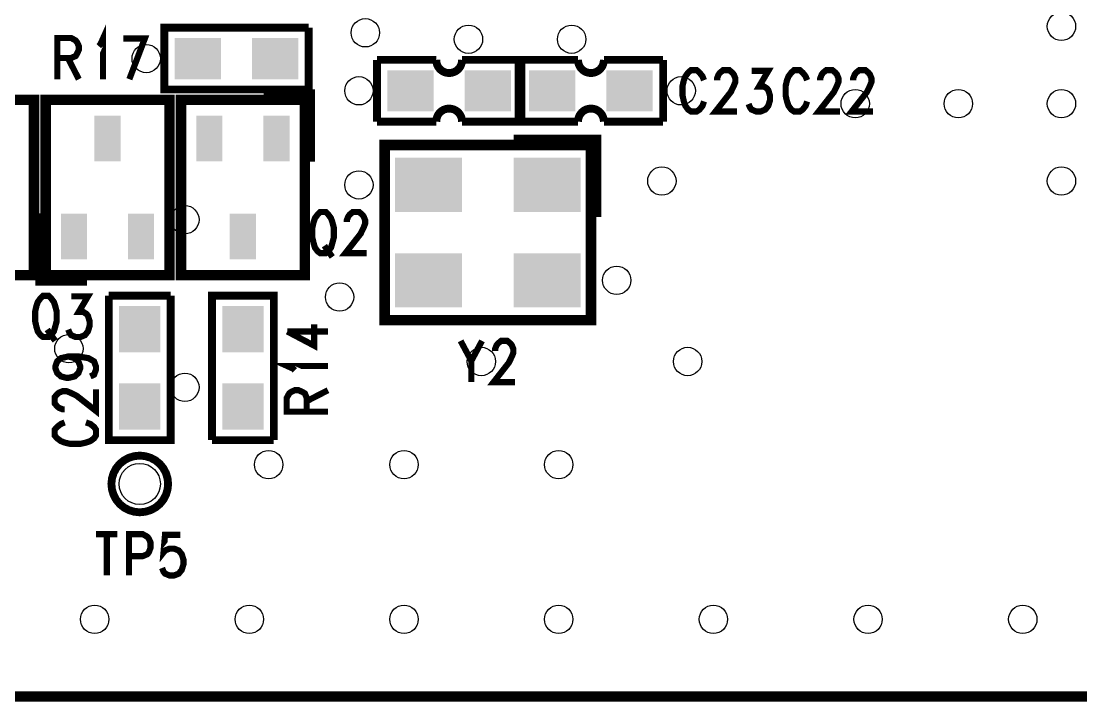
# Model space of a CAD drawing. Extents: x -2.6 to 72.5, y -0.1 to 95.
# Drawn here: x 24.58 to 45.12, y -0.1 to 13.1 of the extents above; entities that cross this region are included whole.
import ezdxf

# ---------------------------------------------------------------- set-up
doc = ezdxf.new("R2010")
doc.units = 0
doc.layers.get('0').update_dxf_attribs({"linetype": 'CONTINUOUS'})
doc.layers.add('02_ASSY1_GBR', color=6, linetype='CONTINUOUS')

# ---------------------------------------------------------------- blocks, each defined once
blk = doc.blocks.new('ROUND_139')
blk.add_circle((0, 0), 0.275)
blk = doc.blocks.new('RECTANGLE_145')
blk.add_solid([(0.45, 0.4), (0.45, -0.4), (-0.45, 0.4), (-0.45, -0.4)])
blk = doc.blocks.new('ROUND_148')
blk.add_circle((0, 0), 0.4)
blk = doc.blocks.new('RECTANGLE_150')
blk.add_solid([(0.4, 0.45), (0.4, -0.45), (-0.4, 0.45), (-0.4, -0.45)])
blk = doc.blocks.new('RECTANGLE_151')
blk.add_solid([(0.254, 0.4445), (0.254, -0.4445), (-0.254, 0.4445), (-0.254, -0.4445)])
blk = doc.blocks.new('RECTANGLE_154')
blk.add_solid([(0.65, 0.525), (0.65, -0.525), (-0.65, 0.525), (-0.65, -0.525)])

msp = doc.modelspace()

# ---------------------------------------------------------------- linework, layer by layer
at = {"layer": '02_ASSY1_GBR'}
for points, const_width in [([(0, 0), (65, 0), (65, 77), (0, 77), (0, 0)], 0.2), ([(26.079, 12.617), (26.113, 12.654), (26.162, 12.763), (26.162, 11.975)], 0.12), ([(30.15, 11.775), (27.35, 11.775), (27.35, 12.975), (30.15, 12.975)], 0.1524), ([(30.15, 12.975), (30.15, 11.775)], 0.1524), ([(25.277, 11.975), (25.277, 12.775), (25.543, 12.775), (25.631, 12.727), (25.66, 12.69), (25.693, 12.617), (25.693, 12.545), (25.66, 12.472), (25.631, 12.423), (25.543, 12.387), (25.277, 12.387)], 0.12), ([(26.557, 12.763), (26.973, 12.763), (26.673, 11.975)], 0.12), ([(25.481, 12.387), (25.693, 11.975)], 0.12), ([(32.625, 12.35), (31.475, 12.35)], 0.1524), ([(31.475, 12.35), (31.475, 11.15)], 0.1524), ([(33.125, 12.35), (33.124, 12.325), (33.121, 12.301), (33.115, 12.276), (33.107, 12.253), (33.097, 12.23), (33.085, 12.209), (33.07, 12.189), (33.054, 12.17), (33.035, 12.153), (33.015, 12.138), (32.994, 12.125), (32.972, 12.114), (32.948, 12.106), (32.924, 12.1), (32.9, 12.096), (32.875, 12.095), (32.85, 12.096), (32.826, 12.1), (32.802, 12.106), (32.778, 12.114), (32.756, 12.125), (32.735, 12.138), (32.715, 12.153), (32.696, 12.17), (32.68, 12.189), (32.665, 12.209), (32.653, 12.23), (32.643, 12.253), (32.635, 12.276), (32.629, 12.301), (32.626, 12.325), (32.625, 12.35)], 0.1524), ([(34.275, 12.35), (33.125, 12.35)], 0.1524), ([(34.225, 11.15), (34.225, 12.35)], 0.1524), ([(34.225, 12.35), (35.375, 12.35)], 0.1524), ([(34.275, 12.35), (34.275, 11.15)], 0.1524), ([(35.875, 12.35), (35.874, 12.325), (35.871, 12.301), (35.865, 12.276), (35.857, 12.253), (35.847, 12.23), (35.835, 12.209), (35.82, 12.189), (35.804, 12.17), (35.785, 12.153), (35.765, 12.138), (35.744, 12.125), (35.722, 12.114), (35.698, 12.106), (35.674, 12.1), (35.65, 12.096), (35.625, 12.095), (35.6, 12.096), (35.576, 12.1), (35.552, 12.106), (35.528, 12.114), (35.506, 12.125), (35.485, 12.138), (35.465, 12.153), (35.446, 12.17), (35.43, 12.189), (35.415, 12.209), (35.403, 12.23), (35.393, 12.253), (35.385, 12.276), (35.379, 12.301), (35.376, 12.325), (35.375, 12.35)], 0.1524), ([(35.875, 12.35), (37.025, 12.35)], 0.1524), ([(37.025, 11.15), (37.025, 12.35)], 0.1524), ([(37.818, 11.956), (37.789, 12.029), (37.731, 12.102), (37.677, 12.15), (37.564, 12.15), (37.51, 12.102), (37.456, 12.029), (37.427, 11.956), (37.402, 11.847), (37.402, 11.653), (37.427, 11.544), (37.456, 11.459), (37.51, 11.386), (37.564, 11.35), (37.677, 11.35), (37.731, 11.386), (37.789, 11.459), (37.818, 11.544)], 0.12), ([(38.071, 11.956), (38.071, 11.992), (38.1, 12.065), (38.129, 12.102), (38.188, 12.15), (38.308, 12.15), (38.366, 12.102), (38.396, 12.065), (38.425, 11.992), (38.425, 11.92), (38.396, 11.847), (38.337, 11.726), (38.042, 11.35), (38.458, 11.35)], 0.12), ([(38.74, 12.138), (39.065, 12.138), (38.886, 11.835), (38.977, 11.835), (39.036, 11.798), (39.065, 11.762), (39.098, 11.653), (39.098, 11.568), (39.065, 11.459), (39.006, 11.386), (38.919, 11.35), (38.828, 11.35), (38.74, 11.386), (38.711, 11.423), (38.682, 11.495)], 0.12), ([(39.818, 11.956), (39.789, 12.029), (39.731, 12.102), (39.677, 12.15), (39.564, 12.15), (39.51, 12.102), (39.456, 12.029), (39.427, 11.956), (39.402, 11.847), (39.402, 11.653), (39.427, 11.544), (39.456, 11.459), (39.51, 11.386), (39.564, 11.35), (39.677, 11.35), (39.731, 11.386), (39.789, 11.459), (39.818, 11.544)], 0.12), ([(40.071, 11.956), (40.071, 11.992), (40.1, 12.065), (40.129, 12.102), (40.188, 12.15), (40.308, 12.15), (40.366, 12.102), (40.396, 12.065), (40.425, 11.992), (40.425, 11.92), (40.396, 11.847), (40.337, 11.726), (40.042, 11.35), (40.458, 11.35)], 0.12), ([(40.711, 11.956), (40.711, 11.992), (40.74, 12.065), (40.769, 12.102), (40.828, 12.15), (40.948, 12.15), (41.006, 12.102), (41.036, 12.065), (41.065, 11.992), (41.065, 11.92), (41.036, 11.847), (40.977, 11.726), (40.682, 11.35), (41.098, 11.35)], 0.12), ([(30.175, 10.375), (30.175, 11.675), (29.275, 11.675)], 0.2032), ([(22.425, 11.575), (22.425, 8.175), (24.825, 8.175), (24.825, 11.575), (22.425, 11.575)], 0.2032), ([(25.05, 11.575), (25.05, 8.175), (27.45, 8.175), (27.45, 11.575), (25.05, 11.575)], 0.2032), ([(30.075, 8.175), (30.075, 11.575), (27.675, 11.575), (27.675, 8.175), (30.075, 8.175)], 0.2032), ([(32.625, 11.15), (32.626, 11.175), (32.629, 11.199), (32.635, 11.224), (32.643, 11.247), (32.653, 11.27), (32.665, 11.291), (32.68, 11.311), (32.696, 11.33), (32.715, 11.347), (32.735, 11.362), (32.756, 11.375), (32.778, 11.386), (32.802, 11.394), (32.826, 11.4), (32.85, 11.404), (32.875, 11.405), (32.9, 11.404), (32.924, 11.4), (32.948, 11.394), (32.972, 11.386), (32.994, 11.375), (33.015, 11.362), (33.035, 11.347), (33.054, 11.33), (33.07, 11.311), (33.085, 11.291), (33.097, 11.27), (33.107, 11.247), (33.115, 11.224), (33.121, 11.199), (33.124, 11.175), (33.125, 11.15)], 0.1524), ([(35.375, 11.15), (35.376, 11.175), (35.379, 11.199), (35.385, 11.224), (35.393, 11.247), (35.403, 11.27), (35.415, 11.291), (35.43, 11.311), (35.446, 11.33), (35.465, 11.347), (35.485, 11.362), (35.506, 11.375), (35.528, 11.386), (35.552, 11.394), (35.576, 11.4), (35.6, 11.404), (35.625, 11.405), (35.65, 11.404), (35.674, 11.4), (35.698, 11.394), (35.722, 11.386), (35.744, 11.375), (35.765, 11.362), (35.785, 11.347), (35.804, 11.33), (35.82, 11.311), (35.835, 11.291), (35.847, 11.27), (35.857, 11.247), (35.865, 11.224), (35.871, 11.199), (35.874, 11.175), (35.875, 11.15)], 0.1524), ([(32.625, 11.15), (31.475, 11.15)], 0.1524), ([(34.275, 11.15), (33.125, 11.15)], 0.1524), ([(34.225, 11.15), (35.375, 11.15)], 0.1524), ([(35.875, 11.15), (37.025, 11.15)], 0.1524), ([(35.725, 9.3), (35.725, 10.8), (34.125, 10.8)], 0.2032), ([(35.625, 7.3), (31.625, 7.3), (31.625, 10.7), (35.625, 10.7), (35.625, 7.3)], 0.2032), ([(24.95, 9.375), (24.95, 8.075), (25.85, 8.075)], 0.2032), ([(30.376, 9.4), (30.326, 9.352), (30.272, 9.279), (30.247, 9.206), (30.222, 9.097), (30.222, 8.903), (30.247, 8.794), (30.272, 8.709), (30.326, 8.636), (30.376, 8.6), (30.48, 8.6), (30.53, 8.636), (30.584, 8.709), (30.609, 8.794), (30.638, 8.903), (30.638, 9.097), (30.609, 9.206), (30.584, 9.279), (30.53, 9.352), (30.48, 9.4), (30.376, 9.4)], 0.12), ([(30.891, 9.206), (30.891, 9.242), (30.92, 9.315), (30.949, 9.352), (31.008, 9.4), (31.128, 9.4), (31.186, 9.352), (31.216, 9.315), (31.245, 9.242), (31.245, 9.17), (31.216, 9.097), (31.157, 8.976), (30.862, 8.6), (31.278, 8.6)], 0.12), ([(30.455, 8.745), (30.609, 8.527)], 0.12), ([(25.001, 7.775), (24.951, 7.727), (24.897, 7.654), (24.872, 7.581), (24.847, 7.472), (24.847, 7.278), (24.872, 7.169), (24.897, 7.084), (24.951, 7.011), (25.001, 6.975), (25.105, 6.975), (25.155, 7.011), (25.209, 7.084), (25.234, 7.169), (25.263, 7.278), (25.263, 7.472), (25.234, 7.581), (25.209, 7.654), (25.155, 7.727), (25.105, 7.775), (25.001, 7.775)], 0.12), ([(25.545, 7.763), (25.87, 7.763), (25.691, 7.46), (25.782, 7.46), (25.841, 7.423), (25.87, 7.387), (25.903, 7.278), (25.903, 7.193), (25.87, 7.084), (25.811, 7.011), (25.724, 6.975), (25.633, 6.975), (25.545, 7.011), (25.516, 7.048), (25.487, 7.12)], 0.12), ([(27.475, 7.775), (27.475, 4.975), (26.275, 4.975), (26.275, 7.775)], 0.1524), ([(26.275, 7.775), (27.475, 7.775)], 0.1524), ([(28.275, 4.975), (28.275, 7.775), (29.475, 7.775), (29.475, 4.975)], 0.1524), ([(29.737, 7.082), (30.258, 6.807), (30.258, 7.223)], 0.12), ([(25.08, 7.12), (25.234, 6.902)], 0.12), ([(29.737, 7.082), (30.525, 7.082)], 0.12), ([(33.097, 6.9), (33.305, 6.512), (33.305, 6.1)], 0.12), ([(33.513, 6.9), (33.305, 6.512)], 0.12), ([(33.766, 6.706), (33.766, 6.742), (33.795, 6.815), (33.824, 6.852), (33.883, 6.9), (34.003, 6.9), (34.061, 6.852), (34.091, 6.815), (34.12, 6.742), (34.12, 6.67), (34.091, 6.597), (34.032, 6.476), (33.737, 6.1), (34.153, 6.1)], 0.12), ([(25.492, 6.598), (25.613, 6.565), (25.686, 6.502), (25.722, 6.402), (25.722, 6.373), (25.686, 6.278), (25.613, 6.211), (25.492, 6.182), (25.455, 6.182), (25.346, 6.211), (25.273, 6.278), (25.237, 6.373), (25.237, 6.402), (25.273, 6.502), (25.346, 6.565), (25.492, 6.598), (25.686, 6.598), (25.88, 6.565), (25.989, 6.502), (26.025, 6.402), (26.025, 6.34), (25.989, 6.244), (25.916, 6.211)], 0.12), ([(29.883, 6.329), (29.846, 6.363), (29.737, 6.412), (30.525, 6.412)], 0.12), ([(25.419, 5.571), (25.383, 5.571), (25.31, 5.6), (25.273, 5.629), (25.225, 5.688), (25.225, 5.808), (25.273, 5.866), (25.31, 5.896), (25.383, 5.925), (25.455, 5.925), (25.528, 5.896), (25.649, 5.837), (26.025, 5.542), (26.025, 5.958)], 0.12), ([(30.525, 5.527), (29.725, 5.527), (29.725, 5.793), (29.773, 5.881), (29.81, 5.91), (29.883, 5.943), (29.955, 5.943), (30.028, 5.91), (30.077, 5.881), (30.113, 5.793), (30.113, 5.527)], 0.12), ([(30.113, 5.731), (30.525, 5.943)], 0.12), ([(25.419, 5.318), (25.346, 5.289), (25.273, 5.231), (25.225, 5.177), (25.225, 5.064), (25.273, 5.01), (25.346, 4.956), (25.419, 4.927), (25.528, 4.902), (25.722, 4.902), (25.831, 4.927), (25.916, 4.956), (25.989, 5.01), (26.025, 5.064), (26.025, 5.177), (25.989, 5.231), (25.916, 5.289), (25.831, 5.318)], 0.12), ([(29.475, 4.975), (28.275, 4.975)], 0.1524), ([(26.325, 4.125), (26.336, 4.018), (26.367, 3.915), (26.418, 3.819), (26.486, 3.736), (26.569, 3.668), (26.665, 3.617), (26.768, 3.586), (26.875, 3.575), (26.982, 3.586), (27.085, 3.617), (27.181, 3.668), (27.264, 3.736), (27.332, 3.819), (27.383, 3.915), (27.414, 4.018), (27.425, 4.125), (27.414, 4.232), (27.383, 4.335), (27.332, 4.431), (27.264, 4.514), (27.181, 4.582), (27.085, 4.633), (26.982, 4.664), (26.875, 4.675), (26.768, 4.664), (26.665, 4.633), (26.569, 4.582), (26.486, 4.514), (26.418, 4.431), (26.367, 4.335), (26.336, 4.232), (26.325, 4.125)], 0.1524), ([(26.027, 3.15), (26.443, 3.15)], 0.12), ([(26.235, 3.15), (26.235, 2.35)], 0.12), ([(26.667, 2.35), (26.667, 3.15), (26.933, 3.15), (27.021, 3.102), (27.05, 3.065), (27.083, 2.992), (27.083, 2.883), (27.05, 2.798), (27.021, 2.762), (26.933, 2.726), (26.667, 2.726)], 0.12), ([(27.661, 3.138), (27.365, 3.138), (27.336, 2.798), (27.365, 2.835), (27.453, 2.871), (27.54, 2.871), (27.631, 2.835), (27.69, 2.762), (27.723, 2.653), (27.723, 2.568), (27.69, 2.459), (27.631, 2.386), (27.54, 2.35), (27.453, 2.35), (27.365, 2.386), (27.336, 2.423), (27.307, 2.495)], 0.12)]:
    msp.add_lwpolyline(points, dxfattribs=dict(at, const_width=const_width))

# ---------------------------------------------------------------- block references
for name, p in [('ROUND_139', (44.75, 13)), ('ROUND_139', (31.25, 12.875)), ('ROUND_139', (33.25, 12.75)), ('ROUND_139', (35.25, 12.75)), ('RECTANGLE_145', (28, 12.375)), ('RECTANGLE_145', (29.5, 12.375)), ('ROUND_139', (27, 12.375)), ('RECTANGLE_145', (32.125, 11.75)), ('RECTANGLE_145', (33.625, 11.75)), ('RECTANGLE_145', (34.875, 11.75)), ('RECTANGLE_145', (36.375, 11.75)), ('ROUND_139', (31.125, 11.75)), ('ROUND_139', (37.375, 11.75)), ('ROUND_139', (40.75, 11.5)), ('ROUND_139', (42.75, 11.5)), ('ROUND_139', (44.75, 11.5)), ('RECTANGLE_151', (26.25, 10.825)), ('RECTANGLE_151', (28.225, 10.825)), ('RECTANGLE_151', (29.525, 10.825)), ('RECTANGLE_154', (32.475, 9.925)), ('RECTANGLE_154', (34.775, 9.925)), ('ROUND_139', (37, 10)), ('ROUND_139', (44.75, 10)), ('ROUND_139', (31.125, 9.925)), ('ROUND_139', (27.75, 9.25)), ('RECTANGLE_151', (25.6, 8.925)), ('RECTANGLE_151', (26.9, 8.925)), ('RECTANGLE_151', (28.875, 8.925)), ('RECTANGLE_154', (32.475, 8.075)), ('RECTANGLE_154', (34.775, 8.075)), ('ROUND_139', (36.125, 8.075)), ('ROUND_139', (30.75, 7.75)), ('RECTANGLE_150', (26.875, 7.125)), ('RECTANGLE_150', (28.875, 7.125)), ('ROUND_139', (25.5, 6.75)), ('ROUND_139', (33.5, 6.5)), ('ROUND_139', (37.5, 6.5)), ('ROUND_139', (27.75, 6)), ('RECTANGLE_150', (26.875, 5.625)), ('RECTANGLE_150', (28.875, 5.625)), ('ROUND_139', (29.375, 4.5)), ('ROUND_139', (32, 4.5)), ('ROUND_139', (35, 4.5)), ('ROUND_148', (26.875, 4.125)), ('ROUND_139', (26, 1.5)), ('ROUND_139', (29, 1.5)), ('ROUND_139', (32, 1.5)), ('ROUND_139', (35, 1.5)), ('ROUND_139', (38, 1.5)), ('ROUND_139', (41, 1.5)), ('ROUND_139', (44, 1.5))]:
    msp.add_blockref(name, p, dxfattribs=at)

doc.saveas('drawing.dxf')
